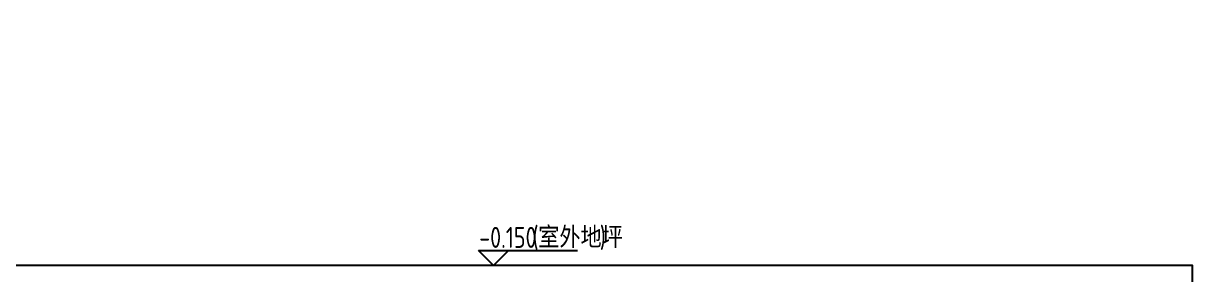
# Model space of a CAD drawing. Extents: x 512858 to 514372, y -232486 to -231710.
# Drawn here: x 513217.2 to 513236.68, y -231760.67 to -231756.48 of the extents above; entities that cross this region are included whole.
import ezdxf

# ---------------------------------------------------------------- set-up
doc = ezdxf.new("R2010")
doc.units = 0
doc.header["$LTSCALE"] = 1000
doc.layers.add('A-ANNO-100-DIM-E', color=253, linetype='Continuous')
doc.layers.add('A-STAIR', color=252, linetype='Continuous')
doc.styles.add('TYDG_02', font='TSSDENG.shx', dxfattribs={"width": 0.8, "bigfont": 'hztxt.shx'})

msp = doc.modelspace()

# ---------------------------------------------------------------- linework, layer by layer
at = {"layer": 'A-ANNO-100-DIM-E', "color": 252}
for p, q in [((513225.033, -231760.511), (513224.783, -231760.261)), ((513224.783, -231760.261), (513226.432, -231760.261)), ((513225.033, -231760.511), (513225.283, -231760.261))]:
    msp.add_line(p, q, dxfattribs=at)
at = {"layer": 'A-STAIR', "color": 252}
msp.add_lwpolyline([(513236.679, -231763.511), (513236.679, -231760.511), (513189.554, -231760.511), (513189.482, -231756.477), (513188.18, -231756.5)], dxfattribs=at)

# ---------------------------------------------------------------- texts
at = {"layer": 'A-ANNO-100-DIM-E', "color": 252, "style": 'TYDG_02', "width": 0.8}
for s, p in [('-0.150', (513224.796, -231760.22)), ('(', (513225.685, -231760.22)), (')', (513226.805, -231760.22))]:
    msp.add_text(s, height=0.35, dxfattribs=at).set_placement(p)
at = {"layer": 'A-ANNO-100-DIM-E', "color": 252, "style": 'TYDG_02'}
msp.add_text('室外地坪', height=0.3526, dxfattribs=at).set_placement((513225.778, -231760.22))

doc.saveas('drawing.dxf')
